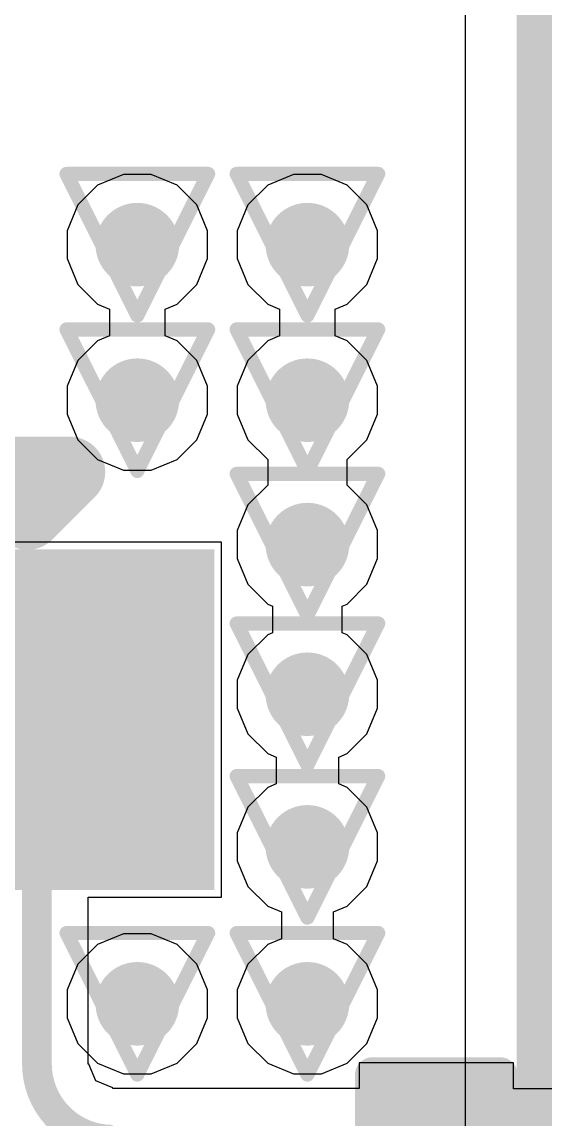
# Model space of a CAD drawing. Header units: inches. Extents: x -6 to 283, y -12 to 154.
# Drawn here: x 14.447 to 16.323, y 10.669 to 14.608 of the extents above; entities that cross this region are included whole.
import ezdxf

# ---------------------------------------------------------------- set-up
doc = ezdxf.new("R2010")
doc.units = ezdxf.units.IN
for name, color, linetype in [('Bottom Layer', 5, 'Continuous'), ('Drill Drawing', 1, 'Continuous'), ('GND-1', 16, 'Continuous'), ('GND-2', 90, 'Continuous'), ('GND-3', 216, 'Continuous'), ('GND-4', 54, 'Continuous'), ('PWR-1', 156, 'Continuous'), ('PWR-2', 130, 'Continuous'), ('Signal L1', 76, 'Continuous'), ('Signal L2', 6, 'Continuous'), ('Top Layer', 1, 'Continuous'), ('Top Overlay', 2, 'Continuous'), ('Top Paste', 8, 'Continuous'), ('Top Solder', 216, 'Continuous'), ('Via Holes', 16, 'Continuous')]:
    doc.layers.add(name, color=color, linetype=linetype)

# ---------------------------------------------------------------- blocks, each defined once
blk = doc.blocks.new('U_FL_R_SMT_1_80___15')
at = {"layer": 'Top Layer'}
blk.add_hatch(color=1, dxfattribs=at).paths.add_polyline_path([(-0.51, -0.4392), (0.51, -0.4392), (0.51, -1.5092), (-0.51, -1.5092)])
at = {"layer": 'Top Paste'}
blk.add_hatch(color=8, dxfattribs=at).paths.add_polyline_path([(-0.51, -0.4392), (0.51, -0.4392), (0.51, -1.5092), (-0.51, -1.5092)])
at = {"layer": 'Top Solder'}
blk.add_hatch(color=216, dxfattribs=at).paths.add_polyline_path([(-0.6116, -0.3376), (0.6116, -0.3376), (0.6116, -1.6108), (-0.6116, -1.6108)])
at = {"layer": 'Top Overlay'}
for points in [[(0.889, -0.7874, 0.254, 0.254, 0), (0.7366, -0.9398, 0.254, 0.254, 0)], [(0.889, -0.7874, 0.254, 0.254, 0), (0.889, -1.0922, 0.254, 0.254, 0)], [(0.7366, -0.9398, 0.254, 0.254, 0), (0.889, -1.0922, 0.254, 0.254, 0)]]:
    blk.add_lwpolyline(points, format="xyseb", dxfattribs=at)
for points in [[(0.6731, -0.9398, 0.127, 0.127, 1), (0.8001, -0.9398, 0.127, 0.127, 1)], [(0.6731, -0.9398, 0.127, 0.127, 1), (0.8001, -0.9398, 0.127, 0.127, 1)], [(0.8255, -1.0922, 0.127, 0.127, 1), (0.9525, -1.0922, 0.127, 0.127, 1)], [(0.8255, -1.0922, 0.127, 0.127, 1), (0.9525, -1.0922, 0.127, 0.127, 1)]]:
    blk.add_lwpolyline(points, format="xyseb", close=True, dxfattribs=at)
blk = doc.blocks.new('C___0201_305')
at = {"layer": 'Top Layer'}
for points in [[(-0.45, 0.15), (-0.15, 0.15), (-0.15, -0.15), (-0.45, -0.15)], [(0.15, 0.15), (0.45, 0.15), (0.45, -0.15), (0.15, -0.15)]]:
    blk.add_hatch(color=1, dxfattribs=at).paths.add_polyline_path(points)
at = {"layer": 'Top Paste'}
for points in [[(-0.45, 0.15), (-0.15, 0.15), (-0.15, -0.15), (-0.45, -0.15)], [(0.15, 0.15), (0.45, 0.15), (0.45, -0.15), (0.15, -0.15)]]:
    blk.add_hatch(color=8, dxfattribs=at).paths.add_polyline_path(points)
at = {"layer": 'Top Solder'}
for points in [[(-0.505, 0.205), (-0.095, 0.205), (-0.095, -0.205), (-0.505, -0.205)], [(0.095, 0.205), (0.505, 0.205), (0.505, -0.205), (0.095, -0.205)]]:
    blk.add_hatch(color=216, dxfattribs=at).paths.add_polyline_path(points)
at = {"layer": 'Top Overlay'}
for points in [[(-0.2032, 0.2286, 0.127, 0.127, 0), (-0.5334, 0.2286, 0.127, 0.127, 0)], [(-0.5334, 0.2286, 0.127, 0.127, 0), (-0.5334, -0.2286, 0.127, 0.127, 0)], [(0.5334, 0.2286, 0.127, 0.127, 0), (0.2032, 0.2286, 0.127, 0.127, 0)], [(0.5334, 0.2286, 0.127, 0.127, 0), (0.5334, -0.2286, 0.127, 0.127, 0)], [(-0.5334, -0.2286, 0.127, 0.127, 0), (-0.2032, -0.2286, 0.127, 0.127, 0)], [(0.2032, -0.2286, 0.127, 0.127, 0), (0.5334, -0.2286, 0.127, 0.127, 0)]]:
    blk.add_lwpolyline(points, format="xyseb", dxfattribs=at)
for points in [[(-0.5652, 0.2286, 0.0635, 0.0635, 1), (-0.5017, 0.2286, 0.0635, 0.0635, 1)], [(-0.5652, 0.2286, 0.0635, 0.0635, 1), (-0.5017, 0.2286, 0.0635, 0.0635, 1)], [(-0.235, 0.2286, 0.0635, 0.0635, 1), (-0.1715, 0.2286, 0.0635, 0.0635, 1)], [(0.1714, 0.2286, 0.0635, 0.0635, 1), (0.2349, 0.2286, 0.0635, 0.0635, 1)], [(0.5016, 0.2286, 0.0635, 0.0635, 1), (0.5651, 0.2286, 0.0635, 0.0635, 1)], [(0.5016, 0.2286, 0.0635, 0.0635, 1), (0.5651, 0.2286, 0.0635, 0.0635, 1)], [(-0.5652, -0.2286, 0.0635, 0.0635, 1), (-0.5017, -0.2286, 0.0635, 0.0635, 1)], [(-0.5652, -0.2286, 0.0635, 0.0635, 1), (-0.5017, -0.2286, 0.0635, 0.0635, 1)], [(-0.235, -0.2286, 0.0635, 0.0635, 1), (-0.1715, -0.2286, 0.0635, 0.0635, 1)], [(0.1714, -0.2286, 0.0635, 0.0635, 1), (0.2349, -0.2286, 0.0635, 0.0635, 1)], [(0.5016, -0.2286, 0.0635, 0.0635, 1), (0.5651, -0.2286, 0.0635, 0.0635, 1)], [(0.5016, -0.2286, 0.0635, 0.0635, 1), (0.5651, -0.2286, 0.0635, 0.0635, 1)]]:
    blk.add_lwpolyline(points, format="xyseb", close=True, dxfattribs=at)

msp = doc.modelspace()

# ---------------------------------------------------------------- hatches: boundary and pattern name
at = {"layer": 'Bottom Layer'}
h = msp.add_hatch(color=5, dxfattribs=at)
edge = h.paths.add_edge_path()
edge.add_arc((14.8607, 13.8084), 0.15, 0, 360)
h = msp.add_hatch(color=5, dxfattribs=at)
edge = h.paths.add_edge_path()
edge.add_arc((15.4709, 13.8084), 0.15, 0, 360)
h = msp.add_hatch(color=5, dxfattribs=at)
edge = h.paths.add_edge_path()
edge.add_arc((14.8607, 13.25), 0.15, 0, 360)
h = msp.add_hatch(color=5, dxfattribs=at)
edge = h.paths.add_edge_path()
edge.add_arc((15.4709, 13.25), 0.15, 0, 360)
h = msp.add_hatch(color=5, dxfattribs=at)
edge = h.paths.add_edge_path()
edge.add_arc((15.4709, 12.7317), 0.15, 0, 360)
h = msp.add_hatch(color=5, dxfattribs=at)
edge = h.paths.add_edge_path()
edge.add_arc((15.4709, 12.1945), 0.15, 0, 360)
h = msp.add_hatch(color=5, dxfattribs=at)
edge = h.paths.add_edge_path()
edge.add_arc((15.4709, 11.6466), 0.15, 0, 360)
h = msp.add_hatch(color=5, dxfattribs=at)
edge = h.paths.add_edge_path()
edge.add_arc((14.8607, 11.0832), 0.15, 0, 360)
h = msp.add_hatch(color=5, dxfattribs=at)
edge = h.paths.add_edge_path()
edge.add_arc((15.4709, 11.0832), 0.15, 0, 360)
at = {"layer": 'GND-1'}
h = msp.add_hatch(color=16, dxfattribs=at)
edge = h.paths.add_edge_path()
edge.add_arc((14.8607, 13.8084), 0.15, 0, 360)
h = msp.add_hatch(color=16, dxfattribs=at)
edge = h.paths.add_edge_path()
edge.add_arc((15.4709, 13.8084), 0.15, 0, 360)
h = msp.add_hatch(color=16, dxfattribs=at)
edge = h.paths.add_edge_path()
edge.add_arc((14.8607, 13.25), 0.15, 0, 360)
h = msp.add_hatch(color=16, dxfattribs=at)
edge = h.paths.add_edge_path()
edge.add_arc((15.4709, 13.25), 0.15, 0, 360)
h = msp.add_hatch(color=16, dxfattribs=at)
edge = h.paths.add_edge_path()
edge.add_arc((15.4709, 12.7317), 0.15, 0, 360)
h = msp.add_hatch(color=16, dxfattribs=at)
edge = h.paths.add_edge_path()
edge.add_arc((15.4709, 12.1945), 0.15, 0, 360)
h = msp.add_hatch(color=16, dxfattribs=at)
edge = h.paths.add_edge_path()
edge.add_arc((15.4709, 11.6466), 0.15, 0, 360)
h = msp.add_hatch(color=16, dxfattribs=at)
edge = h.paths.add_edge_path()
edge.add_arc((14.8607, 11.0832), 0.15, 0, 360)
h = msp.add_hatch(color=16, dxfattribs=at)
edge = h.paths.add_edge_path()
edge.add_arc((15.4709, 11.0832), 0.15, 0, 360)
at = {"layer": 'GND-2'}
h = msp.add_hatch(color=90, dxfattribs=at)
edge = h.paths.add_edge_path()
edge.add_arc((14.8607, 13.8084), 0.15, 0, 360)
h = msp.add_hatch(color=90, dxfattribs=at)
edge = h.paths.add_edge_path()
edge.add_arc((15.4709, 13.8084), 0.15, 0, 360)
h = msp.add_hatch(color=90, dxfattribs=at)
edge = h.paths.add_edge_path()
edge.add_arc((14.8607, 13.25), 0.15, 0, 360)
h = msp.add_hatch(color=90, dxfattribs=at)
edge = h.paths.add_edge_path()
edge.add_arc((15.4709, 13.25), 0.15, 0, 360)
h = msp.add_hatch(color=90, dxfattribs=at)
edge = h.paths.add_edge_path()
edge.add_arc((15.4709, 12.7317), 0.15, 0, 360)
h = msp.add_hatch(color=90, dxfattribs=at)
edge = h.paths.add_edge_path()
edge.add_arc((15.4709, 12.1945), 0.15, 0, 360)
h = msp.add_hatch(color=90, dxfattribs=at)
edge = h.paths.add_edge_path()
edge.add_arc((15.4709, 11.6466), 0.15, 0, 360)
h = msp.add_hatch(color=90, dxfattribs=at)
edge = h.paths.add_edge_path()
edge.add_arc((14.8607, 11.0832), 0.15, 0, 360)
h = msp.add_hatch(color=90, dxfattribs=at)
edge = h.paths.add_edge_path()
edge.add_arc((15.4709, 11.0832), 0.15, 0, 360)
at = {"layer": 'GND-3'}
h = msp.add_hatch(color=216, dxfattribs=at)
edge = h.paths.add_edge_path()
edge.add_arc((14.8607, 13.8084), 0.15, 0, 360)
h = msp.add_hatch(color=216, dxfattribs=at)
edge = h.paths.add_edge_path()
edge.add_arc((15.4709, 13.8084), 0.15, 0, 360)
h = msp.add_hatch(color=216, dxfattribs=at)
edge = h.paths.add_edge_path()
edge.add_arc((14.8607, 13.25), 0.15, 0, 360)
h = msp.add_hatch(color=216, dxfattribs=at)
edge = h.paths.add_edge_path()
edge.add_arc((15.4709, 13.25), 0.15, 0, 360)
h = msp.add_hatch(color=216, dxfattribs=at)
edge = h.paths.add_edge_path()
edge.add_arc((15.4709, 12.7317), 0.15, 0, 360)
h = msp.add_hatch(color=216, dxfattribs=at)
edge = h.paths.add_edge_path()
edge.add_arc((15.4709, 12.1945), 0.15, 0, 360)
h = msp.add_hatch(color=216, dxfattribs=at)
edge = h.paths.add_edge_path()
edge.add_arc((15.4709, 11.6466), 0.15, 0, 360)
h = msp.add_hatch(color=216, dxfattribs=at)
edge = h.paths.add_edge_path()
edge.add_arc((14.8607, 11.0832), 0.15, 0, 360)
h = msp.add_hatch(color=216, dxfattribs=at)
edge = h.paths.add_edge_path()
edge.add_arc((15.4709, 11.0832), 0.15, 0, 360)
at = {"layer": 'GND-4'}
h = msp.add_hatch(color=54, dxfattribs=at)
edge = h.paths.add_edge_path()
edge.add_arc((14.8607, 13.8084), 0.15, 0, 360)
h = msp.add_hatch(color=54, dxfattribs=at)
edge = h.paths.add_edge_path()
edge.add_arc((15.4709, 13.8084), 0.15, 0, 360)
h = msp.add_hatch(color=54, dxfattribs=at)
edge = h.paths.add_edge_path()
edge.add_arc((14.8607, 13.25), 0.15, 0, 360)
h = msp.add_hatch(color=54, dxfattribs=at)
edge = h.paths.add_edge_path()
edge.add_arc((15.4709, 13.25), 0.15, 0, 360)
h = msp.add_hatch(color=54, dxfattribs=at)
edge = h.paths.add_edge_path()
edge.add_arc((15.4709, 12.7317), 0.15, 0, 360)
h = msp.add_hatch(color=54, dxfattribs=at)
edge = h.paths.add_edge_path()
edge.add_arc((15.4709, 12.1945), 0.15, 0, 360)
h = msp.add_hatch(color=54, dxfattribs=at)
edge = h.paths.add_edge_path()
edge.add_arc((15.4709, 11.6466), 0.15, 0, 360)
h = msp.add_hatch(color=54, dxfattribs=at)
edge = h.paths.add_edge_path()
edge.add_arc((14.8607, 11.0832), 0.15, 0, 360)
h = msp.add_hatch(color=54, dxfattribs=at)
edge = h.paths.add_edge_path()
edge.add_arc((15.4709, 11.0832), 0.15, 0, 360)
at = {"layer": 'PWR-1'}
h = msp.add_hatch(color=156, dxfattribs=at)
edge = h.paths.add_edge_path()
edge.add_arc((14.8607, 13.8084), 0.15, 0, 360)
h = msp.add_hatch(color=156, dxfattribs=at)
edge = h.paths.add_edge_path()
edge.add_arc((15.4709, 13.8084), 0.15, 0, 360)
h = msp.add_hatch(color=156, dxfattribs=at)
edge = h.paths.add_edge_path()
edge.add_arc((14.8607, 13.25), 0.15, 0, 360)
h = msp.add_hatch(color=156, dxfattribs=at)
edge = h.paths.add_edge_path()
edge.add_arc((15.4709, 13.25), 0.15, 0, 360)
h = msp.add_hatch(color=156, dxfattribs=at)
edge = h.paths.add_edge_path()
edge.add_arc((15.4709, 12.7317), 0.15, 0, 360)
h = msp.add_hatch(color=156, dxfattribs=at)
edge = h.paths.add_edge_path()
edge.add_arc((15.4709, 12.1945), 0.15, 0, 360)
h = msp.add_hatch(color=156, dxfattribs=at)
edge = h.paths.add_edge_path()
edge.add_arc((15.4709, 11.6466), 0.15, 0, 360)
h = msp.add_hatch(color=156, dxfattribs=at)
edge = h.paths.add_edge_path()
edge.add_arc((14.8607, 11.0832), 0.15, 0, 360)
h = msp.add_hatch(color=156, dxfattribs=at)
edge = h.paths.add_edge_path()
edge.add_arc((15.4709, 11.0832), 0.15, 0, 360)
at = {"layer": 'PWR-2'}
h = msp.add_hatch(color=130, dxfattribs=at)
edge = h.paths.add_edge_path()
edge.add_arc((14.8607, 13.8084), 0.15, 0, 360)
h = msp.add_hatch(color=130, dxfattribs=at)
edge = h.paths.add_edge_path()
edge.add_arc((15.4709, 13.8084), 0.15, 0, 360)
h = msp.add_hatch(color=130, dxfattribs=at)
edge = h.paths.add_edge_path()
edge.add_arc((14.8607, 13.25), 0.15, 0, 360)
h = msp.add_hatch(color=130, dxfattribs=at)
edge = h.paths.add_edge_path()
edge.add_arc((15.4709, 13.25), 0.15, 0, 360)
h = msp.add_hatch(color=130, dxfattribs=at)
edge = h.paths.add_edge_path()
edge.add_arc((15.4709, 12.7317), 0.15, 0, 360)
h = msp.add_hatch(color=130, dxfattribs=at)
edge = h.paths.add_edge_path()
edge.add_arc((15.4709, 12.1945), 0.15, 0, 360)
h = msp.add_hatch(color=130, dxfattribs=at)
edge = h.paths.add_edge_path()
edge.add_arc((15.4709, 11.6466), 0.15, 0, 360)
h = msp.add_hatch(color=130, dxfattribs=at)
edge = h.paths.add_edge_path()
edge.add_arc((14.8607, 11.0832), 0.15, 0, 360)
h = msp.add_hatch(color=130, dxfattribs=at)
edge = h.paths.add_edge_path()
edge.add_arc((15.4709, 11.0832), 0.15, 0, 360)
at = {"layer": 'Signal L1'}
h = msp.add_hatch(color=76, dxfattribs=at)
edge = h.paths.add_edge_path()
edge.add_arc((14.8607, 13.8084), 0.15, 0, 360)
h = msp.add_hatch(color=76, dxfattribs=at)
edge = h.paths.add_edge_path()
edge.add_arc((15.4709, 13.8084), 0.15, 0, 360)
h = msp.add_hatch(color=76, dxfattribs=at)
edge = h.paths.add_edge_path()
edge.add_arc((14.8607, 13.25), 0.15, 0, 360)
h = msp.add_hatch(color=76, dxfattribs=at)
edge = h.paths.add_edge_path()
edge.add_arc((15.4709, 13.25), 0.15, 0, 360)
h = msp.add_hatch(color=76, dxfattribs=at)
edge = h.paths.add_edge_path()
edge.add_arc((15.4709, 12.7317), 0.15, 0, 360)
h = msp.add_hatch(color=76, dxfattribs=at)
edge = h.paths.add_edge_path()
edge.add_arc((15.4709, 12.1945), 0.15, 0, 360)
h = msp.add_hatch(color=76, dxfattribs=at)
edge = h.paths.add_edge_path()
edge.add_arc((15.4709, 11.6466), 0.15, 0, 360)
h = msp.add_hatch(color=76, dxfattribs=at)
edge = h.paths.add_edge_path()
edge.add_arc((14.8607, 11.0832), 0.15, 0, 360)
h = msp.add_hatch(color=76, dxfattribs=at)
edge = h.paths.add_edge_path()
edge.add_arc((15.4709, 11.0832), 0.15, 0, 360)
at = {"layer": 'Signal L2'}
h = msp.add_hatch(color=6, dxfattribs=at)
edge = h.paths.add_edge_path()
edge.add_arc((14.8607, 13.8084), 0.15, 0, 360)
h = msp.add_hatch(color=6, dxfattribs=at)
edge = h.paths.add_edge_path()
edge.add_arc((15.4709, 13.8084), 0.15, 0, 360)
h = msp.add_hatch(color=6, dxfattribs=at)
edge = h.paths.add_edge_path()
edge.add_arc((14.8607, 13.25), 0.15, 0, 360)
h = msp.add_hatch(color=6, dxfattribs=at)
edge = h.paths.add_edge_path()
edge.add_arc((15.4709, 13.25), 0.15, 0, 360)
h = msp.add_hatch(color=6, dxfattribs=at)
edge = h.paths.add_edge_path()
edge.add_arc((15.4709, 12.7317), 0.15, 0, 360)
h = msp.add_hatch(color=6, dxfattribs=at)
edge = h.paths.add_edge_path()
edge.add_arc((15.4709, 12.1945), 0.15, 0, 360)
h = msp.add_hatch(color=6, dxfattribs=at)
edge = h.paths.add_edge_path()
edge.add_arc((15.4709, 11.6466), 0.15, 0, 360)
h = msp.add_hatch(color=6, dxfattribs=at)
edge = h.paths.add_edge_path()
edge.add_arc((14.8607, 11.0832), 0.15, 0, 360)
h = msp.add_hatch(color=6, dxfattribs=at)
edge = h.paths.add_edge_path()
edge.add_arc((15.4709, 11.0832), 0.15, 0, 360)
at = {"layer": 'Top Layer'}
h = msp.add_hatch(color=1, dxfattribs=at)
edge = h.paths.add_edge_path()
edge.add_arc((14.8607, 13.8084), 0.15, 0, 360)
h = msp.add_hatch(color=1, dxfattribs=at)
edge = h.paths.add_edge_path()
edge.add_arc((15.4709, 13.8084), 0.15, 0, 360)
h = msp.add_hatch(color=1, dxfattribs=at)
edge = h.paths.add_edge_path()
edge.add_arc((14.8607, 13.25), 0.15, 0, 360)
h = msp.add_hatch(color=1, dxfattribs=at)
edge = h.paths.add_edge_path()
edge.add_arc((15.4709, 13.25), 0.15, 0, 360)
h = msp.add_hatch(color=1, dxfattribs=at)
edge = h.paths.add_edge_path()
edge.add_arc((15.4709, 12.7317), 0.15, 0, 360)
h = msp.add_hatch(color=1, dxfattribs=at)
edge = h.paths.add_edge_path()
edge.add_arc((15.4709, 12.1945), 0.15, 0, 360)
h = msp.add_hatch(color=1, dxfattribs=at)
edge = h.paths.add_edge_path()
edge.add_arc((15.4709, 11.6466), 0.15, 0, 360)
h = msp.add_hatch(color=1, dxfattribs=at)
edge = h.paths.add_edge_path()
edge.add_arc((14.8607, 11.0832), 0.15, 0, 360)
h = msp.add_hatch(color=1, dxfattribs=at)
edge = h.paths.add_edge_path()
edge.add_arc((15.4709, 11.0832), 0.15, 0, 360)
at = {"layer": 'Via Holes'}
h = msp.add_hatch(color=7, dxfattribs=at)
edge = h.paths.add_edge_path()
edge.add_arc((14.8607, 13.8084), 0.075, 0, 360)
h = msp.add_hatch(color=7, dxfattribs=at)
edge = h.paths.add_edge_path()
edge.add_arc((15.4709, 13.8084), 0.075, 0, 360)
h = msp.add_hatch(color=7, dxfattribs=at)
edge = h.paths.add_edge_path()
edge.add_arc((14.8607, 13.25), 0.075, 0, 360)
h = msp.add_hatch(color=7, dxfattribs=at)
edge = h.paths.add_edge_path()
edge.add_arc((15.4709, 13.25), 0.075, 0, 360)
h = msp.add_hatch(color=7, dxfattribs=at)
edge = h.paths.add_edge_path()
edge.add_arc((15.4709, 12.7317), 0.075, 0, 360)
h = msp.add_hatch(color=7, dxfattribs=at)
edge = h.paths.add_edge_path()
edge.add_arc((15.4709, 12.1945), 0.075, 0, 360)
h = msp.add_hatch(color=7, dxfattribs=at)
edge = h.paths.add_edge_path()
edge.add_arc((15.4709, 11.6466), 0.075, 0, 360)
h = msp.add_hatch(color=7, dxfattribs=at)
edge = h.paths.add_edge_path()
edge.add_arc((14.8607, 11.0832), 0.075, 0, 360)
h = msp.add_hatch(color=7, dxfattribs=at)
edge = h.paths.add_edge_path()
edge.add_arc((15.4709, 11.0832), 0.075, 0, 360)

# ---------------------------------------------------------------- linework, layer by layer
at = {"layer": 'Drill Drawing'}
for points in [[(14.6067, 14.0624, 0.0508, 0.0508, 0), (15.1147, 14.0624, 0.0508, 0.0508, 0)], [(14.6067, 14.0624, 0.0508, 0.0508, 0), (14.8607, 13.5544, 0.0508, 0.0508, 0)], [(14.8607, 13.5544, 0.0508, 0.0508, 0), (15.1147, 14.0624, 0.0508, 0.0508, 0)], [(15.2169, 14.0624, 0.0508, 0.0508, 0), (15.7249, 14.0624, 0.0508, 0.0508, 0)], [(15.2169, 14.0624, 0.0508, 0.0508, 0), (15.4709, 13.5544, 0.0508, 0.0508, 0)], [(15.4709, 13.5544, 0.0508, 0.0508, 0), (15.7249, 14.0624, 0.0508, 0.0508, 0)], [(14.6067, 13.504, 0.0508, 0.0508, 0), (15.1147, 13.504, 0.0508, 0.0508, 0)], [(14.6067, 13.504, 0.0508, 0.0508, 0), (14.8607, 12.996, 0.0508, 0.0508, 0)], [(14.8607, 12.996, 0.0508, 0.0508, 0), (15.1147, 13.504, 0.0508, 0.0508, 0)], [(15.2169, 13.504, 0.0508, 0.0508, 0), (15.7249, 13.504, 0.0508, 0.0508, 0)], [(15.2169, 13.504, 0.0508, 0.0508, 0), (15.4709, 12.996, 0.0508, 0.0508, 0)], [(15.4709, 12.996, 0.0508, 0.0508, 0), (15.7249, 13.504, 0.0508, 0.0508, 0)], [(15.2169, 12.9857, 0.0508, 0.0508, 0), (15.7249, 12.9857, 0.0508, 0.0508, 0)], [(15.2169, 12.9857, 0.0508, 0.0508, 0), (15.4709, 12.4777, 0.0508, 0.0508, 0)], [(15.4709, 12.4777, 0.0508, 0.0508, 0), (15.7249, 12.9857, 0.0508, 0.0508, 0)], [(15.2169, 12.4485, 0.0508, 0.0508, 0), (15.7249, 12.4485, 0.0508, 0.0508, 0)], [(15.2169, 12.4485, 0.0508, 0.0508, 0), (15.4709, 11.9405, 0.0508, 0.0508, 0)], [(15.4709, 11.9405, 0.0508, 0.0508, 0), (15.7249, 12.4485, 0.0508, 0.0508, 0)], [(15.2169, 11.9006, 0.0508, 0.0508, 0), (15.7249, 11.9006, 0.0508, 0.0508, 0)], [(15.2169, 11.9006, 0.0508, 0.0508, 0), (15.4709, 11.3926, 0.0508, 0.0508, 0)], [(15.4709, 11.3926, 0.0508, 0.0508, 0), (15.7249, 11.9006, 0.0508, 0.0508, 0)], [(14.6067, 11.3372, 0.0508, 0.0508, 0), (15.1147, 11.3372, 0.0508, 0.0508, 0)], [(14.6067, 11.3372, 0.0508, 0.0508, 0), (14.8607, 10.8292, 0.0508, 0.0508, 0)], [(14.8607, 10.8292, 0.0508, 0.0508, 0), (15.1147, 11.3372, 0.0508, 0.0508, 0)], [(15.2169, 11.3372, 0.0508, 0.0508, 0), (15.7249, 11.3372, 0.0508, 0.0508, 0)], [(15.2169, 11.3372, 0.0508, 0.0508, 0), (15.4709, 10.8292, 0.0508, 0.0508, 0)], [(15.4709, 10.8292, 0.0508, 0.0508, 0), (15.7249, 11.3372, 0.0508, 0.0508, 0)]]:
    msp.add_lwpolyline(points, format="xyseb", dxfattribs=at)
for points in [[(14.594, 14.0624, 0.0254, 0.0254, 1), (14.6194, 14.0624, 0.0254, 0.0254, 1)], [(14.594, 14.0624, 0.0254, 0.0254, 1), (14.6194, 14.0624, 0.0254, 0.0254, 1)], [(15.102, 14.0624, 0.0254, 0.0254, 1), (15.1274, 14.0624, 0.0254, 0.0254, 1)], [(15.102, 14.0624, 0.0254, 0.0254, 1), (15.1274, 14.0624, 0.0254, 0.0254, 1)], [(15.2042, 14.0624, 0.0254, 0.0254, 1), (15.2296, 14.0624, 0.0254, 0.0254, 1)], [(15.2042, 14.0624, 0.0254, 0.0254, 1), (15.2296, 14.0624, 0.0254, 0.0254, 1)], [(15.7122, 14.0624, 0.0254, 0.0254, 1), (15.7376, 14.0624, 0.0254, 0.0254, 1)], [(15.7122, 14.0624, 0.0254, 0.0254, 1), (15.7376, 14.0624, 0.0254, 0.0254, 1)], [(14.848, 13.5544, 0.0254, 0.0254, 1), (14.8734, 13.5544, 0.0254, 0.0254, 1)], [(14.848, 13.5544, 0.0254, 0.0254, 1), (14.8734, 13.5544, 0.0254, 0.0254, 1)], [(15.4582, 13.5544, 0.0254, 0.0254, 1), (15.4836, 13.5544, 0.0254, 0.0254, 1)], [(15.4582, 13.5544, 0.0254, 0.0254, 1), (15.4836, 13.5544, 0.0254, 0.0254, 1)], [(14.594, 13.504, 0.0254, 0.0254, 1), (14.6194, 13.504, 0.0254, 0.0254, 1)], [(14.594, 13.504, 0.0254, 0.0254, 1), (14.6194, 13.504, 0.0254, 0.0254, 1)], [(15.102, 13.504, 0.0254, 0.0254, 1), (15.1274, 13.504, 0.0254, 0.0254, 1)], [(15.102, 13.504, 0.0254, 0.0254, 1), (15.1274, 13.504, 0.0254, 0.0254, 1)], [(15.2042, 13.504, 0.0254, 0.0254, 1), (15.2296, 13.504, 0.0254, 0.0254, 1)], [(15.2042, 13.504, 0.0254, 0.0254, 1), (15.2296, 13.504, 0.0254, 0.0254, 1)], [(15.7122, 13.504, 0.0254, 0.0254, 1), (15.7376, 13.504, 0.0254, 0.0254, 1)], [(15.7122, 13.504, 0.0254, 0.0254, 1), (15.7376, 13.504, 0.0254, 0.0254, 1)], [(14.848, 12.996, 0.0254, 0.0254, 1), (14.8734, 12.996, 0.0254, 0.0254, 1)], [(14.848, 12.996, 0.0254, 0.0254, 1), (14.8734, 12.996, 0.0254, 0.0254, 1)], [(15.2042, 12.9857, 0.0254, 0.0254, 1), (15.2296, 12.9857, 0.0254, 0.0254, 1)], [(15.2042, 12.9857, 0.0254, 0.0254, 1), (15.2296, 12.9857, 0.0254, 0.0254, 1)], [(15.4582, 12.996, 0.0254, 0.0254, 1), (15.4836, 12.996, 0.0254, 0.0254, 1)], [(15.4582, 12.996, 0.0254, 0.0254, 1), (15.4836, 12.996, 0.0254, 0.0254, 1)], [(15.7122, 12.9857, 0.0254, 0.0254, 1), (15.7376, 12.9857, 0.0254, 0.0254, 1)], [(15.7122, 12.9857, 0.0254, 0.0254, 1), (15.7376, 12.9857, 0.0254, 0.0254, 1)], [(15.4582, 12.4777, 0.0254, 0.0254, 1), (15.4836, 12.4777, 0.0254, 0.0254, 1)], [(15.4582, 12.4777, 0.0254, 0.0254, 1), (15.4836, 12.4777, 0.0254, 0.0254, 1)], [(15.2042, 12.4485, 0.0254, 0.0254, 1), (15.2296, 12.4485, 0.0254, 0.0254, 1)], [(15.2042, 12.4485, 0.0254, 0.0254, 1), (15.2296, 12.4485, 0.0254, 0.0254, 1)], [(15.7122, 12.4485, 0.0254, 0.0254, 1), (15.7376, 12.4485, 0.0254, 0.0254, 1)], [(15.7122, 12.4485, 0.0254, 0.0254, 1), (15.7376, 12.4485, 0.0254, 0.0254, 1)], [(15.4582, 11.9405, 0.0254, 0.0254, 1), (15.4836, 11.9405, 0.0254, 0.0254, 1)], [(15.4582, 11.9405, 0.0254, 0.0254, 1), (15.4836, 11.9405, 0.0254, 0.0254, 1)], [(15.2042, 11.9006, 0.0254, 0.0254, 1), (15.2296, 11.9006, 0.0254, 0.0254, 1)], [(15.2042, 11.9006, 0.0254, 0.0254, 1), (15.2296, 11.9006, 0.0254, 0.0254, 1)], [(15.7122, 11.9006, 0.0254, 0.0254, 1), (15.7376, 11.9006, 0.0254, 0.0254, 1)], [(15.7122, 11.9006, 0.0254, 0.0254, 1), (15.7376, 11.9006, 0.0254, 0.0254, 1)], [(15.4582, 11.3926, 0.0254, 0.0254, 1), (15.4836, 11.3926, 0.0254, 0.0254, 1)], [(15.4582, 11.3926, 0.0254, 0.0254, 1), (15.4836, 11.3926, 0.0254, 0.0254, 1)], [(14.594, 11.3372, 0.0254, 0.0254, 1), (14.6194, 11.3372, 0.0254, 0.0254, 1)], [(14.594, 11.3372, 0.0254, 0.0254, 1), (14.6194, 11.3372, 0.0254, 0.0254, 1)], [(15.102, 11.3372, 0.0254, 0.0254, 1), (15.1274, 11.3372, 0.0254, 0.0254, 1)], [(15.102, 11.3372, 0.0254, 0.0254, 1), (15.1274, 11.3372, 0.0254, 0.0254, 1)], [(15.2042, 11.3372, 0.0254, 0.0254, 1), (15.2296, 11.3372, 0.0254, 0.0254, 1)], [(15.2042, 11.3372, 0.0254, 0.0254, 1), (15.2296, 11.3372, 0.0254, 0.0254, 1)], [(15.7122, 11.3372, 0.0254, 0.0254, 1), (15.7376, 11.3372, 0.0254, 0.0254, 1)], [(15.7122, 11.3372, 0.0254, 0.0254, 1), (15.7376, 11.3372, 0.0254, 0.0254, 1)], [(14.848, 10.8292, 0.0254, 0.0254, 1), (14.8734, 10.8292, 0.0254, 0.0254, 1)], [(14.848, 10.8292, 0.0254, 0.0254, 1), (14.8734, 10.8292, 0.0254, 0.0254, 1)], [(15.4582, 10.8292, 0.0254, 0.0254, 1), (15.4836, 10.8292, 0.0254, 0.0254, 1)], [(15.4582, 10.8292, 0.0254, 0.0254, 1), (15.4836, 10.8292, 0.0254, 0.0254, 1)]]:
    msp.add_lwpolyline(points, format="xyseb", close=True, dxfattribs=at)
at = {"layer": 'PWR-1'}
for p, q in [((14.8107, 14.06), (14.7182, 14.0217)), ((14.9107, 14.06), (14.8107, 14.06)), ((15.0032, 14.0217), (14.9107, 14.06)), ((15.4208, 14.06), (15.3283, 14.0217)), ((15.5209, 14.06), (15.4208, 14.06)), ((15.6134, 14.0217), (15.5209, 14.06)), ((14.7182, 14.0217), (14.6474, 13.9509)), ((15.074, 13.9509), (15.0032, 14.0217)), ((15.3283, 14.0217), (15.2576, 13.9509)), ((15.6842, 13.9509), (15.6134, 14.0217)), ((14.6474, 13.9509), (14.6091, 13.8584)), ((15.1123, 13.8584), (15.074, 13.9509)), ((15.2576, 13.9509), (15.2193, 13.8584)), ((15.7225, 13.8584), (15.6842, 13.9509)), ((14.6091, 13.8584), (14.6091, 13.7583)), ((15.1123, 13.7583), (15.1123, 13.8584)), ((15.2193, 13.8584), (15.2193, 13.7583)), ((15.7225, 13.7583), (15.7225, 13.8584)), ((14.6091, 13.7583), (14.6474, 13.6659)), ((15.074, 13.6659), (15.1123, 13.7583)), ((15.2193, 13.7583), (15.2576, 13.6659)), ((15.6842, 13.6659), (15.7225, 13.7583)), ((14.6474, 13.6659), (14.7182, 13.5951)), ((15.0032, 13.5951), (15.074, 13.6659)), ((15.2576, 13.6659), (15.3283, 13.5951)), ((15.6134, 13.5951), (15.6842, 13.6659)), ((14.7182, 13.5951), (14.7611, 13.5773)), ((14.9603, 13.5773), (15.0032, 13.5951)), ((15.3283, 13.5951), (15.3713, 13.5773)), ((15.5704, 13.5773), (15.6134, 13.5951)), ((14.7611, 13.5773), (14.7611, 13.4811)), ((14.9603, 13.4811), (14.9603, 13.5773)), ((15.3713, 13.5773), (15.3713, 13.4811)), ((15.5704, 13.4811), (15.5704, 13.5773)), ((14.7611, 13.4811), (14.7182, 13.4633)), ((15.0032, 13.4633), (14.9603, 13.4811)), ((15.3713, 13.4811), (15.3283, 13.4633)), ((15.6134, 13.4633), (15.5704, 13.4811)), ((14.7182, 13.4633), (14.6474, 13.3925)), ((15.074, 13.3925), (15.0032, 13.4633)), ((15.3283, 13.4633), (15.2576, 13.3925)), ((15.6842, 13.3925), (15.6134, 13.4633)), ((14.6474, 13.3925), (14.6091, 13.3)), ((15.1123, 13.3), (15.074, 13.3925)), ((15.2576, 13.3925), (15.2193, 13.3)), ((15.7225, 13.3), (15.6842, 13.3925)), ((14.6091, 13.3), (14.6091, 13.1999)), ((15.1123, 13.1999), (15.1123, 13.3)), ((15.2193, 13.3), (15.2193, 13.1999)), ((15.7225, 13.1999), (15.7225, 13.3)), ((14.6091, 13.1999), (14.6474, 13.1074)), ((15.074, 13.1074), (15.1123, 13.1999)), ((15.2193, 13.1999), (15.2576, 13.1074)), ((15.6842, 13.1074), (15.7225, 13.1999)), ((14.6474, 13.1074), (14.7182, 13.0367)), ((15.0032, 13.0367), (15.074, 13.1074)), ((15.2576, 13.1074), (15.3283, 13.0367)), ((15.6134, 13.0367), (15.6842, 13.1074)), ((14.7182, 13.0367), (14.8107, 12.9984)), ((14.9107, 12.9984), (15.0032, 13.0367)), ((15.3283, 13.0367), (15.3283, 12.945)), ((15.6134, 12.945), (15.6134, 13.0367)), ((14.8107, 12.9984), (14.9107, 12.9984)), ((15.3283, 12.945), (15.2576, 12.8742)), ((15.6842, 12.8742), (15.6134, 12.945)), ((15.2576, 12.8742), (15.2193, 12.7817)), ((15.7225, 12.7817), (15.6842, 12.8742)), ((15.2193, 12.7817), (15.2193, 12.6816)), ((15.7225, 12.6816), (15.7225, 12.7817)), ((15.2193, 12.6816), (15.2576, 12.5892)), ((15.6842, 12.5892), (15.7225, 12.6816)), ((15.2576, 12.5892), (15.3283, 12.5184)), ((15.6134, 12.5184), (15.6842, 12.5892)), ((15.3283, 12.5184), (15.3456, 12.5112)), ((15.3456, 12.5112), (15.3456, 12.415)), ((15.5961, 12.5112), (15.6134, 12.5184)), ((15.5961, 12.415), (15.5961, 12.5112)), ((15.3283, 12.4078), (15.2576, 12.3371)), ((15.3456, 12.415), (15.3283, 12.4078)), ((15.6134, 12.4078), (15.5961, 12.415)), ((15.6842, 12.3371), (15.6134, 12.4078)), ((15.2576, 12.3371), (15.2193, 12.2446)), ((15.7225, 12.2446), (15.6842, 12.3371)), ((15.2193, 12.2446), (15.2193, 12.1445)), ((15.7225, 12.1445), (15.7225, 12.2446)), ((15.2193, 12.1445), (15.2576, 12.052)), ((15.6842, 12.052), (15.7225, 12.1445)), ((15.2576, 12.052), (15.3283, 11.9812)), ((15.6134, 11.9812), (15.6842, 12.052)), ((15.3283, 11.9812), (15.3587, 11.9687)), ((15.5831, 11.9687), (15.6134, 11.9812)), ((15.3587, 11.9687), (15.3587, 11.8725)), ((15.5831, 11.8725), (15.5831, 11.9687)), ((15.3283, 11.8599), (15.2576, 11.7891)), ((15.3587, 11.8725), (15.3283, 11.8599)), ((15.6134, 11.8599), (15.5831, 11.8725)), ((15.6842, 11.7891), (15.6134, 11.8599)), ((15.2576, 11.7891), (15.2193, 11.6966)), ((15.7225, 11.6966), (15.6842, 11.7891)), ((15.2193, 11.6966), (15.2193, 11.5966)), ((15.7225, 11.5966), (15.7225, 11.6966)), ((15.2193, 11.5966), (15.2576, 11.5041)), ((15.6842, 11.5041), (15.7225, 11.5966)), ((15.2576, 11.5041), (15.3283, 11.4333)), ((15.6134, 11.4333), (15.6842, 11.5041)), ((15.3283, 11.4333), (15.3774, 11.413)), ((15.5644, 11.413), (15.6134, 11.4333)), ((15.3774, 11.413), (15.3774, 11.3168)), ((15.5644, 11.3168), (15.5644, 11.413)), ((14.8107, 11.3348), (14.7182, 11.2965)), ((14.9107, 11.3348), (14.8107, 11.3348)), ((15.0032, 11.2965), (14.9107, 11.3348)), ((15.3774, 11.3168), (15.3283, 11.2965)), ((15.6134, 11.2965), (15.5644, 11.3168)), ((14.7182, 11.2965), (14.6474, 11.2257)), ((15.074, 11.2257), (15.0032, 11.2965)), ((15.3283, 11.2965), (15.2576, 11.2257)), ((15.6842, 11.2257), (15.6134, 11.2965)), ((14.6474, 11.2257), (14.6091, 11.1332)), ((15.1123, 11.1332), (15.074, 11.2257)), ((15.2576, 11.2257), (15.2193, 11.1332)), ((15.7225, 11.1332), (15.6842, 11.2257)), ((14.6091, 11.1332), (14.6091, 11.0331)), ((15.1123, 11.0331), (15.1123, 11.1332)), ((15.2193, 11.1332), (15.2193, 11.0331)), ((15.7225, 11.0331), (15.7225, 11.1332)), ((14.6091, 11.0331), (14.6474, 10.9407)), ((15.074, 10.9407), (15.1123, 11.0331)), ((15.2193, 11.0331), (15.2576, 10.9407)), ((15.6842, 10.9407), (15.7225, 11.0331)), ((14.6474, 10.9407), (14.7182, 10.8699)), ((15.0032, 10.8699), (15.074, 10.9407)), ((15.2576, 10.9407), (15.3283, 10.8699)), ((15.6134, 10.8699), (15.6842, 10.9407)), ((14.7182, 10.8699), (14.8107, 10.8316)), ((14.9107, 10.8316), (15.0032, 10.8699)), ((15.3283, 10.8699), (15.4208, 10.8316)), ((15.5209, 10.8316), (15.6134, 10.8699)), ((14.8107, 10.8316), (14.9107, 10.8316)), ((15.4208, 10.8316), (15.5209, 10.8316))]:
    msp.add_line(p, q, dxfattribs=at)
at = {"layer": 'PWR-2'}
for p, q in [((14.8107, 14.06), (14.7182, 14.0217)), ((14.9107, 14.06), (14.8107, 14.06)), ((15.0032, 14.0217), (14.9107, 14.06)), ((15.4208, 14.06), (15.3283, 14.0217)), ((15.5209, 14.06), (15.4208, 14.06)), ((15.6134, 14.0217), (15.5209, 14.06)), ((14.7182, 14.0217), (14.6474, 13.9509)), ((15.074, 13.9509), (15.0032, 14.0217)), ((15.3283, 14.0217), (15.2576, 13.9509)), ((15.6842, 13.9509), (15.6134, 14.0217)), ((14.6474, 13.9509), (14.6091, 13.8584)), ((15.1123, 13.8584), (15.074, 13.9509)), ((15.2576, 13.9509), (15.2193, 13.8584)), ((15.7225, 13.8584), (15.6842, 13.9509)), ((14.6091, 13.8584), (14.6091, 13.7583)), ((15.1123, 13.7583), (15.1123, 13.8584)), ((15.2193, 13.8584), (15.2193, 13.7583)), ((15.7225, 13.7583), (15.7225, 13.8584)), ((14.6091, 13.7583), (14.6474, 13.6659)), ((15.074, 13.6659), (15.1123, 13.7583)), ((15.2193, 13.7583), (15.2576, 13.6659)), ((15.6842, 13.6659), (15.7225, 13.7583)), ((14.6474, 13.6659), (14.7182, 13.5951)), ((15.0032, 13.5951), (15.074, 13.6659)), ((15.2576, 13.6659), (15.3283, 13.5951)), ((15.6134, 13.5951), (15.6842, 13.6659)), ((14.7182, 13.5951), (14.7611, 13.5773)), ((14.9603, 13.5773), (15.0032, 13.5951)), ((15.3283, 13.5951), (15.3713, 13.5773)), ((15.5704, 13.5773), (15.6134, 13.5951)), ((14.7611, 13.5773), (14.7611, 13.4811)), ((14.9603, 13.4811), (14.9603, 13.5773)), ((15.3713, 13.5773), (15.3713, 13.4811)), ((15.5704, 13.4811), (15.5704, 13.5773)), ((14.7611, 13.4811), (14.7182, 13.4633)), ((15.0032, 13.4633), (14.9603, 13.4811)), ((15.3713, 13.4811), (15.3283, 13.4633)), ((15.6134, 13.4633), (15.5704, 13.4811)), ((14.7182, 13.4633), (14.6474, 13.3925)), ((15.074, 13.3925), (15.0032, 13.4633)), ((15.3283, 13.4633), (15.2576, 13.3925)), ((15.6842, 13.3925), (15.6134, 13.4633)), ((14.6474, 13.3925), (14.6091, 13.3)), ((15.1123, 13.3), (15.074, 13.3925)), ((15.2576, 13.3925), (15.2193, 13.3)), ((15.7225, 13.3), (15.6842, 13.3925)), ((14.6091, 13.3), (14.6091, 13.1999)), ((15.1123, 13.1999), (15.1123, 13.3)), ((15.2193, 13.3), (15.2193, 13.1999)), ((15.7225, 13.1999), (15.7225, 13.3)), ((14.6091, 13.1999), (14.6474, 13.1074)), ((15.074, 13.1074), (15.1123, 13.1999)), ((15.2193, 13.1999), (15.2576, 13.1074)), ((15.6842, 13.1074), (15.7225, 13.1999)), ((14.6474, 13.1074), (14.7182, 13.0367)), ((15.0032, 13.0367), (15.074, 13.1074)), ((15.2576, 13.1074), (15.3283, 13.0367)), ((15.6134, 13.0367), (15.6842, 13.1074)), ((14.7182, 13.0367), (14.8107, 12.9984)), ((14.9107, 12.9984), (15.0032, 13.0367)), ((15.3283, 13.0367), (15.3283, 12.945)), ((15.6134, 12.945), (15.6134, 13.0367)), ((14.8107, 12.9984), (14.9107, 12.9984)), ((15.3283, 12.945), (15.2576, 12.8742)), ((15.6842, 12.8742), (15.6134, 12.945)), ((15.2576, 12.8742), (15.2193, 12.7817)), ((15.7225, 12.7817), (15.6842, 12.8742)), ((15.2193, 12.7817), (15.2193, 12.6816)), ((15.7225, 12.6816), (15.7225, 12.7817)), ((15.2193, 12.6816), (15.2576, 12.5892)), ((15.6842, 12.5892), (15.7225, 12.6816)), ((15.2576, 12.5892), (15.3283, 12.5184)), ((15.6134, 12.5184), (15.6842, 12.5892)), ((15.3283, 12.5184), (15.3456, 12.5112)), ((15.3456, 12.5112), (15.3456, 12.415)), ((15.5961, 12.5112), (15.6134, 12.5184)), ((15.5961, 12.415), (15.5961, 12.5112)), ((15.3283, 12.4078), (15.2576, 12.3371)), ((15.3456, 12.415), (15.3283, 12.4078)), ((15.6134, 12.4078), (15.5961, 12.415)), ((15.6842, 12.3371), (15.6134, 12.4078)), ((15.2576, 12.3371), (15.2193, 12.2446)), ((15.7225, 12.2446), (15.6842, 12.3371)), ((15.2193, 12.2446), (15.2193, 12.1445)), ((15.7225, 12.1445), (15.7225, 12.2446)), ((15.2193, 12.1445), (15.2576, 12.052)), ((15.6842, 12.052), (15.7225, 12.1445)), ((15.2576, 12.052), (15.3283, 11.9812)), ((15.6134, 11.9812), (15.6842, 12.052)), ((15.3283, 11.9812), (15.3587, 11.9687)), ((15.5831, 11.9687), (15.6134, 11.9812)), ((15.3587, 11.9687), (15.3587, 11.8725)), ((15.5831, 11.8725), (15.5831, 11.9687)), ((15.3283, 11.8599), (15.2576, 11.7891)), ((15.3587, 11.8725), (15.3283, 11.8599)), ((15.6134, 11.8599), (15.5831, 11.8725)), ((15.6842, 11.7891), (15.6134, 11.8599)), ((15.2576, 11.7891), (15.2193, 11.6966)), ((15.7225, 11.6966), (15.6842, 11.7891)), ((15.2193, 11.6966), (15.2193, 11.5966)), ((15.7225, 11.5966), (15.7225, 11.6966)), ((15.2193, 11.5966), (15.2576, 11.5041)), ((15.6842, 11.5041), (15.7225, 11.5966)), ((15.2576, 11.5041), (15.3283, 11.4333)), ((15.6134, 11.4333), (15.6842, 11.5041)), ((15.3283, 11.4333), (15.3774, 11.413)), ((15.5644, 11.413), (15.6134, 11.4333)), ((15.3774, 11.413), (15.3774, 11.3168)), ((15.5644, 11.3168), (15.5644, 11.413)), ((14.8107, 11.3348), (14.7182, 11.2965)), ((14.9107, 11.3348), (14.8107, 11.3348)), ((15.0032, 11.2965), (14.9107, 11.3348)), ((15.3774, 11.3168), (15.3283, 11.2965)), ((15.6134, 11.2965), (15.5644, 11.3168)), ((14.7182, 11.2965), (14.6474, 11.2257)), ((15.074, 11.2257), (15.0032, 11.2965)), ((15.3283, 11.2965), (15.2576, 11.2257)), ((15.6842, 11.2257), (15.6134, 11.2965)), ((14.6474, 11.2257), (14.6091, 11.1332)), ((15.1123, 11.1332), (15.074, 11.2257)), ((15.2576, 11.2257), (15.2193, 11.1332)), ((15.7225, 11.1332), (15.6842, 11.2257)), ((14.6091, 11.1332), (14.6091, 11.0331)), ((15.1123, 11.0331), (15.1123, 11.1332)), ((15.2193, 11.1332), (15.2193, 11.0331)), ((15.7225, 11.0331), (15.7225, 11.1332)), ((14.6091, 11.0331), (14.6474, 10.9407)), ((15.074, 10.9407), (15.1123, 11.0331)), ((15.2193, 11.0331), (15.2576, 10.9407)), ((15.6842, 10.9407), (15.7225, 11.0331)), ((14.6474, 10.9407), (14.7182, 10.8699)), ((15.0032, 10.8699), (15.074, 10.9407)), ((15.2576, 10.9407), (15.3283, 10.8699)), ((15.6134, 10.8699), (15.6842, 10.9407)), ((14.7182, 10.8699), (14.8107, 10.8316)), ((14.9107, 10.8316), (15.0032, 10.8699)), ((15.3283, 10.8699), (15.4208, 10.8316)), ((15.5209, 10.8316), (15.6134, 10.8699)), ((14.8107, 10.8316), (14.9107, 10.8316)), ((15.4208, 10.8316), (15.5209, 10.8316))]:
    msp.add_line(p, q, dxfattribs=at)
at = {"layer": 'Signal L2'}
msp.add_line((16.0364, 17.5442), (16.0364, -6.4924), dxfattribs=at)
msp.add_lwpolyline([(16.2856, -6.5486, 0.127, 0.127, 0), (16.2856, 17.308, 0.127, 0.127, 0)], format="xyseb", dxfattribs=at)
at = {"layer": 'Top Layer'}
for p, q in [((15.1625, 12.7401), (13.8385, 12.7401)), ((15.1625, 11.4661), (15.1625, 12.7401)), ((14.6843, 10.8671), (14.6843, 11.4661)), ((14.6843, 11.4661), (15.1625, 11.4661)), ((16.2103, 10.8715), (15.6563, 10.8715)), ((15.6563, 10.8715), (15.6563, 10.7789)), ((16.2103, 10.7784), (16.2103, 10.8715)), ((14.687, 10.8671), (14.6843, 10.8671)), ((14.712, 10.8066), (14.687, 10.8671)), ((14.7725, 10.7816), (14.712, 10.8066)), ((14.7725, 10.7789), (14.7725, 10.7816)), ((15.6563, 10.7789), (14.7725, 10.7789)), ((16.4103, 10.7784), (16.2103, 10.7784))]:
    msp.add_line(p, q, dxfattribs=at)
for points in [[(14.5005, 10.8671, 0.1067, 0.1067, 0), (14.5005, 12.1031, 0.1067, 0.1067, 0)], [(14.7725, 10.5951, 0.1067, 0.1067, -0.414214), (14.5005, 10.8671, 0.1067, 0.1067, 0)]]:
    msp.add_lwpolyline(points, format="xyseb", dxfattribs=at)
for points in [[(14.4738, 12.1031, 0.0533, 0.0533, 1), (14.5271, 12.1031, 0.0533, 0.0533, 1)], [(14.4738, 10.8671, 0.0533, 0.0533, 1), (14.5271, 10.8671, 0.0533, 0.0533, 1)], [(14.4738, 10.8671, 0.0533, 0.0533, 1), (14.5271, 10.8671, 0.0533, 0.0533, 1)]]:
    msp.add_lwpolyline(points, format="xyseb", close=True, dxfattribs=at)

# ---------------------------------------------------------------- block references
at = {"rotation": 90}
for name, p in [('U_FL_R_SMT_1_80___15', (13.5263, 12.1031)), ('C___0201_305', (15.9333, 10.2945))]:
    msp.add_blockref(name, p, dxfattribs=at)

doc.saveas('drawing.dxf')
